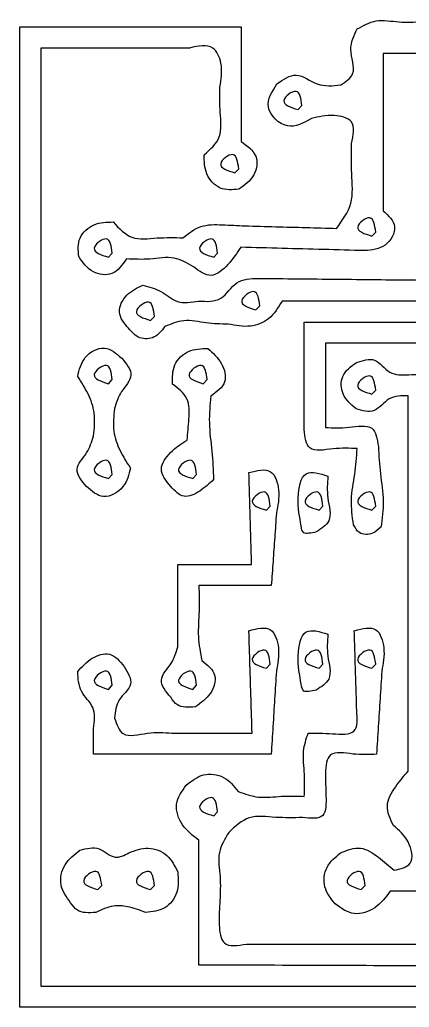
# Model space of a CAD drawing. Extents: x 11 to 259, y -64 to 86.
# Drawn here: x 11.2 to 70.4, y -64.3 to 85.6 of the extents above; entities that cross this region are included whole.
import ezdxf

# ---------------------------------------------------------------- set-up
doc = ezdxf.new("R2010")
doc.units = 0
doc.layers.get('0').update_dxf_attribs({"linetype": 'CONTINUOUS'})

msp = doc.modelspace()

# ---------------------------------------------------------------- linework, layer by layer
at = {"color": 7}
for p, q in [((53.498912, 71.963824), (54.085789, 72.578056)), ((54.085789, 72.578056), (54.085789, 72.578056)), ((54.085789, 72.578056), (54.085789, 72.578056)), ((43.898911, 62.363824), (44.485789, 62.978056)), ((44.485789, 62.978056), (44.485789, 62.978056)), ((64.698912, 52.763824), (65.285789, 53.378056)), ((65.285789, 53.378056), (65.285789, 53.378056)), ((24.698912, 49.563824), (25.285789, 50.178056)), ((25.285789, 50.178056), (25.285789, 50.178056)), ((40.698912, 49.563824), (41.285789, 50.178056)), ((41.285789, 50.178056), (41.285789, 50.178056)), ((47.098912, 41.563824), (47.685789, 42.178056)), ((47.685789, 42.178056), (47.685789, 42.178056)), ((31.098912, 39.963824), (31.685789, 40.578056)), ((31.685789, 40.578056), (31.685789, 40.578056)), ((27.766698, 38.771344), (27.766698, 38.771344)), ((24.698912, 30.363824), (25.285789, 30.978056)), ((25.285789, 30.978056), (25.285789, 30.978056)), ((39.098912, 30.363824), (39.685789, 30.978056)), ((39.685789, 30.978056), (39.685789, 30.978056)), ((64.698912, 28.763824), (65.285789, 29.378056)), ((65.285789, 29.378056), (65.285789, 29.378056)), ((24.698912, 15.963824), (25.285789, 16.578056)), ((25.285789, 16.578056), (25.285789, 16.578056)), ((37.498912, 15.963824), (38.085789, 16.578056)), ((38.085789, 16.578056), (38.085789, 16.578056)), ((21.366698, 14.771344), (21.366698, 14.771344)), ((34.166698, 14.771344), (34.166698, 14.771344)), ((48.698912, 11.163824), (49.285789, 11.778056)), ((49.285789, 11.778056), (49.285789, 11.778056)), ((56.698911, 11.163824), (57.285789, 11.778056)), ((57.285789, 11.778056), (57.285789, 11.778056)), ((64.698911, 11.163824), (65.285789, 11.778056)), ((65.285789, 11.778056), (65.285789, 11.778056)), ((11.242708, 10.108352), (11.242708, 10.108352)), ((53.988661, 8.76072), (53.988661, 8.76072)), ((61.912368, 8.959536), (61.912368, 8.959536)), ((48.698912, -12.836168), (49.285789, -12.221936)), ((49.285789, -12.221936), (49.285789, -12.221936)), ((56.698912, -12.836168), (57.285789, -12.221936)), ((57.285789, -12.221936), (57.285789, -12.221936)), ((64.698911, -12.836168), (65.285789, -12.221936)), ((65.285789, -12.221936), (65.285789, -12.221936)), ((24.698912, -16.036168), (25.285789, -15.421936)), ((25.285789, -15.421936), (25.285789, -15.421936)), ((37.498912, -16.036168), (38.085789, -15.421936)), ((38.085789, -15.421936), (38.085789, -15.421936)), ((53.988661, -15.239272), (53.988661, -15.239272)), ((34.166698, -17.228648), (34.166698, -17.228648)), ((22.442708, -21.989592), (22.442708, -21.989592)), ((40.698911, -35.236168), (41.285789, -34.621936)), ((41.285789, -34.621936), (41.285789, -34.621936)), ((23.098912, -46.436168), (23.685789, -45.821936)), ((23.685789, -45.821936), (23.685789, -45.821936)), ((31.098912, -46.436168), (31.685789, -45.821936)), ((31.685789, -45.821936), (31.685789, -45.821936)), ((63.098912, -46.436168), (63.685789, -45.821936)), ((63.685789, -45.821936), (63.685789, -45.821936)), ((18.966698, -48.428648), (18.966698, -48.428648))]:
    msp.add_line(p, q, dxfattribs=at)
for points, knots in [([(62.459993, 84.205635), (63.408745, 84.725611), (65.401413, 85.817717), (68.826493, 85.146966), (71.103562, 85.254898), (72.231302, 85.308353)], [0, 0, 0, 0, 3.149843, 6.615627, 10.016307, 10.016307, 10.016307, 10.016307]), ([(11.242708, 10.108352), (11.242708, 18.375019), (11.242708, 34.908352), (11.242708, 59.708352), (11.242708, 76.241686), (11.242708, 84.508353)], [0, 0, 0, 0, 24.8, 49.6, 74.400001, 74.400001, 74.400001, 74.400001]), ([(44.842708, 84.508353), (44.842708, 82.574565), (44.842708, 78.70699), (44.842708, 72.905627), (44.842708, 69.038051), (44.842708, 67.104264)], [0, 0, 0, 0, 5.801363, 11.602727, 17.404089, 17.404089, 17.404089, 17.404089]), ([(59.987667, 75.708352), (60.750743, 76.219603), (62.651925, 77.49337), (60.958285, 81.074842), (61.982547, 83.210247), (62.459993, 84.205635)], [0, 0, 0, 0, 2.483752, 6.188194, 9.422673, 9.422673, 9.422673, 9.422673]), ([(37.019459, 81.308353), (34.510931, 81.308353), (29.493876, 81.308353), (21.968292, 81.308353), (16.951236, 81.308353), (14.442708, 81.308353)], [0, 0, 0, 0, 7.525583, 15.051167, 22.576751, 22.576751, 22.576751, 22.576751]), ([(14.442708, 81.308353), (14.442708, 65.486131), (14.442708, 33.841688), (14.442708, -13.624976), (14.442708, -45.269419), (14.442708, -61.09164)], [0, 0, 0, 0, 47.466665, 94.933329, 142.399993, 142.399993, 142.399993, 142.399993]), ([(41.642708, 75.362128), (41.837691, 76.5567), (42.171148, 78.599646), (40.649816, 82.149262), (38.345926, 81.615606), (37.019459, 81.308353)], [0, 0, 0, 0, 3.664029, 6.266187, 9.797592, 9.797592, 9.797592, 9.797592]), ([(155.242712, 80.508353), (145.376045, 80.508353), (125.642712, 80.508353), (96.04271, 80.508353), (76.309376, 80.508353), (66.442708, 80.508353)], [0, 0, 0, 0, 29.6, 59.200001, 88.800004, 88.800004, 88.800004, 88.800004]), ([(66.442708, 80.508353), (66.442708, 77.852179), (66.442708, 72.53983), (66.442708, 64.571307), (66.442708, 59.258958), (66.442708, 56.602784)], [0, 0, 0, 0, 7.968523, 15.937047, 23.905569, 23.905569, 23.905569, 23.905569]), ([(50.294869, 75.854872), (51.270266, 76.554855), (53.292309, 78.005952), (56.375801, 75.334439), (58.769031, 75.582195), (59.987667, 75.708352)], [0, 0, 0, 0, 3.22253, 6.680454, 10.268038, 10.268038, 10.268038, 10.268038]), ([(39.242708, 65.11244), (40.190737, 65.944779), (42.132635, 67.649705), (41.575889, 71.639959), (41.620268, 74.112078), (41.642708, 75.362128)], [0, 0, 0, 0, 3.554415, 7.280701, 11.092308, 11.092308, 11.092308, 11.092308]), ([(55.530828, 70.602232), (54.326646, 69.926666), (51.835361, 68.529014), (47.98059, 72.275667), (49.546207, 74.697011), (50.294869, 75.854872)], [0, 0, 0, 0, 3.805985, 7.874053, 11.602049, 11.602049, 11.602049, 11.602049]), ([(54.085789, 72.578056), (53.954556, 73.617338), (53.6941, 75.679997), (50.225341, 73.001785), (52.370289, 72.32168), (53.498912, 71.963824)], [0, 0, 0, 0, 2.334353, 4.632981, 7.185595, 7.185595, 7.185595, 7.185595]), ([(61.627767, 66.797864), (61.896477, 68.087977), (62.385024, 70.433564), (58.59321, 71.361734), (56.631662, 70.87525), (55.530828, 70.602232)], [0, 0, 0, 0, 3.339704, 6.071998, 9.566546, 9.566546, 9.566546, 9.566546]), ([(44.842708, 67.104264), (45.77714, 66.468954), (47.545844, 65.26643), (47.085314, 61.675243), (45.394711, 60.496722), (44.494246, 59.869008)], [0, 0, 0, 0, 3.145373, 5.953603, 9.153945, 9.153945, 9.153945, 9.153945]), ([(59.344575, 53.941856), (60.239387, 55.162581), (62.052348, 57.635866), (61.552008, 62.305026), (61.602415, 65.294356), (61.627767, 66.797864)], [0, 0, 0, 0, 4.382263, 8.878814, 13.42889, 13.42889, 13.42889, 13.42889]), ([(44.494246, 59.869008), (43.512838, 59.788383), (41.504758, 59.623416), (39.305084, 62.137599), (39.263442, 64.123562), (39.242708, 65.11244)], [0, 0, 0, 0, 2.820033, 5.770124, 8.695932, 8.695932, 8.695932, 8.695932]), ([(44.485789, 62.978056), (44.354556, 64.017338), (44.0941, 66.079997), (40.625341, 63.401785), (42.770289, 62.72168), (43.898911, 62.363824)], [0, 0, 0, 0, 2.334353, 4.632981, 7.185595, 7.185595, 7.185595, 7.185595]), ([(65.285789, 53.378056), (65.154556, 54.417338), (64.8941, 56.479997), (61.425341, 53.801785), (63.570289, 53.12168), (64.698912, 52.763824)], [0, 0, 0, 0, 2.334353, 4.632981, 7.185595, 7.185595, 7.185595, 7.185595]), ([(66.442708, 56.602784), (67.245421, 55.862036), (68.90671, 54.328989), (66.905755, 50.864466), (64.746008, 50.659124), (63.664237, 50.556272)], [0, 0, 0, 0, 2.945939, 6.096897, 9.258944, 9.258944, 9.258944, 9.258944]), ([(20.203364, 49.656816), (20.12274, 50.638225), (19.957773, 52.646303), (22.471955, 54.845978), (24.457919, 54.887618), (25.446797, 54.908352)], [0, 0, 0, 0, 2.820033, 5.770122, 8.695931, 8.695931, 8.695931, 8.695931]), ([(25.446797, 54.908352), (26.313002, 53.94757), (28.094242, 51.971842), (32.19255, 52.602883), (34.741006, 52.540039), (36.026006, 52.508352)], [0, 0, 0, 0, 3.645186, 7.495865, 11.412206, 11.412206, 11.412206, 11.412206]), ([(36.026006, 52.508352), (36.888537, 53.189791), (38.635695, 54.570129), (42.096819, 54.50114), (44.31703, 54.381221), (45.455241, 54.319744)], [0, 0, 0, 0, 3.199284, 6.480534, 9.932252, 9.932252, 9.932252, 9.932252]), ([(45.455241, 54.319744), (46.9985, 54.277757), (50.085019, 54.193783), (54.714797, 54.067817), (57.801316, 53.983843), (59.344575, 53.941856)], [0, 0, 0, 0, 4.631491, 9.262982, 13.894474, 13.894474, 13.894474, 13.894474]), ([(25.285789, 50.178056), (25.154556, 51.217338), (24.8941, 53.279997), (21.425341, 50.601785), (23.570289, 49.92168), (24.698912, 49.563824)], [0, 0, 0, 0, 2.334353, 4.632981, 7.185595, 7.185595, 7.185595, 7.185595]), ([(44.802614, 51.07316), (44.218604, 50.196399), (43.091652, 48.504531), (40.313131, 46.075311), (38.523414, 47.437855), (37.642708, 48.108352)], [0, 0, 0, 0, 3.271424, 6.3128, 9.259468, 9.259468, 9.259468, 9.259468]), ([(41.285789, 50.178056), (41.154556, 51.217338), (40.8941, 53.279997), (37.425341, 50.601785), (39.570289, 49.92168), (40.698912, 49.563824)], [0, 0, 0, 0, 2.334353, 4.632981, 7.185595, 7.185595, 7.185595, 7.185595]), ([(27.438619, 49.308352), (26.80331, 48.373919), (25.600788, 46.605213), (22.009598, 47.065746), (20.831078, 48.75635), (20.203364, 49.656816)], [0, 0, 0, 0, 3.145373, 5.953603, 9.153948, 9.153948, 9.153948, 9.153948]), ([(37.642708, 48.108352), (36.674884, 48.669468), (34.618449, 49.861728), (31.022067, 49.132972), (28.624654, 49.250305), (27.438619, 49.308352)], [0, 0, 0, 0, 3.24968, 6.904929, 10.483707, 10.483707, 10.483707, 10.483707]), ([(27.766698, 38.771344), (27.100831, 39.558721), (25.779705, 41.120929), (27.358829, 44.108834), (29.075199, 44.904429), (29.946599, 45.308352)], [0, 0, 0, 0, 2.835274, 5.625371, 8.502741, 8.502741, 8.502741, 8.502741]), ([(29.946599, 45.308352), (30.88834, 45.063187), (32.771912, 44.572834), (35.13727, 42.352561), (37.269306, 42.716822), (38.390336, 42.908352)], [0, 0, 0, 0, 2.901677, 5.803638, 9.02141, 9.02141, 9.02141, 9.02141]), ([(38.390336, 42.908352), (39.619615, 42.837401), (42.078257, 42.695494), (43.904223, 46.254207), (46.298067, 46.313689), (47.47992, 46.343056)], [0, 0, 0, 0, 3.406139, 6.812512, 10.134177, 10.134177, 10.134177, 10.134177]), ([(47.47992, 46.343056), (51.453564, 46.303934), (59.400851, 46.225689), (71.321781, 46.108327), (79.269068, 46.030082), (83.242712, 45.99096)], [0, 0, 0, 0, 11.921508, 23.843017, 35.764525, 35.764525, 35.764525, 35.764525]), ([(47.685789, 42.178056), (47.554556, 43.217338), (47.2941, 45.279997), (43.825341, 42.601785), (45.970289, 41.92168), (47.098912, 41.563824)], [0, 0, 0, 0, 2.334353, 4.632981, 7.185595, 7.185595, 7.185595, 7.185595]), ([(31.685789, 40.578056), (31.554556, 41.617338), (31.2941, 43.679997), (27.825341, 41.001785), (29.970289, 40.32168), (31.098912, 39.963824)], [0, 0, 0, 0, 2.334353, 4.632981, 7.185595, 7.185595, 7.185595, 7.185595]), ([(51.07298, 42.908352), (50.487664, 41.915721), (49.387258, 40.049554), (46.130678, 38.780101), (44.018157, 39.186173), (42.890072, 39.403016)], [0, 0, 0, 0, 3.373619, 6.342477, 9.744552, 9.744552, 9.744552, 9.744552]), ([(79.056628, 42.908352), (75.947334, 42.908352), (69.728745, 42.908352), (60.400863, 42.908352), (54.182274, 42.908352), (51.07298, 42.908352)], [0, 0, 0, 0, 9.327883, 18.655765, 27.983648, 27.983648, 27.983648, 27.983648]), ([(33.26749, 39.020184), (32.79679, 38.402225), (31.874385, 37.191243), (29.289807, 37.025772), (28.280858, 38.182087), (27.766698, 38.771344)], [0, 0, 0, 0, 2.252451, 4.414012, 6.660188, 6.660188, 6.660188, 6.660188]), ([(42.890072, 39.403016), (41.779383, 39.415395), (39.529527, 39.44047), (36.242231, 40.282196), (34.215072, 39.422189), (33.26749, 39.020184)], [0, 0, 0, 0, 3.342884, 6.771482, 9.780884, 9.780884, 9.780884, 9.780884]), ([(54.442708, 39.708352), (57.287153, 39.708352), (62.976043, 39.708352), (71.509377, 39.708352), (77.198267, 39.708352), (80.042712, 39.708352)], [0, 0, 0, 0, 8.533335, 17.066669, 25.600004, 25.600004, 25.600004, 25.600004]), ([(73.953178, 36.508352), (72.140903, 36.508352), (68.516354, 36.508352), (63.079531, 36.508352), (59.454982, 36.508352), (57.642708, 36.508352)], [0, 0, 0, 0, 5.436823, 10.873646, 16.31047, 16.31047, 16.31047, 16.31047]), ([(57.642708, 36.508352), (57.642708, 35.08613), (57.642708, 32.241685), (57.642708, 27.975019), (57.642708, 25.130574), (57.642708, 23.708352)], [0, 0, 0, 0, 4.266666, 8.533334, 12.8, 12.8, 12.8, 12.8]), ([(20.042708, 31.46008), (20.282074, 32.478266), (20.773656, 34.569292), (24.168366, 36.450896), (25.888991, 34.962905), (26.718718, 34.24536)], [0, 0, 0, 0, 3.081732, 6.328886, 9.353081, 9.353081, 9.353081, 9.353081]), ([(34.442708, 30.304264), (34.426418, 31.312403), (34.393828, 33.329324), (36.794402, 35.631448), (38.793246, 35.682682), (39.794728, 35.708352)], [0, 0, 0, 0, 2.925434, 5.852737, 8.792132, 8.792132, 8.792132, 8.792132]), ([(39.794728, 35.708352), (40.57564, 35.023878), (42.051043, 33.730678), (42.906862, 30.328978), (41.16088, 29.116979), (40.25149, 28.485712)], [0, 0, 0, 0, 3.122395, 5.899249, 8.917742, 8.917742, 8.917742, 8.917742]), ([(25.285789, 30.978056), (25.154556, 32.017338), (24.8941, 34.079997), (21.425341, 31.401785), (23.570289, 30.72168), (24.698912, 30.363824)], [0, 0, 0, 0, 2.334353, 4.632981, 7.185595, 7.185595, 7.185595, 7.185595]), ([(26.718718, 34.24536), (27.460504, 33.369501), (28.915069, 31.652034), (26.44888, 29.231388), (25.910014, 27.458278), (25.642708, 26.57872)], [0, 0, 0, 0, 2.964736, 5.813538, 8.617729, 8.617729, 8.617729, 8.617729]), ([(39.685789, 30.978056), (39.554556, 32.017338), (39.2941, 34.079997), (35.825341, 31.401785), (37.970289, 30.72168), (39.098912, 30.363824)], [0, 0, 0, 0, 2.334353, 4.632981, 7.185595, 7.185595, 7.185595, 7.185595]), ([(62.302906, 26.53684), (61.528775, 27.209691), (60.070919, 28.476813), (59.886512, 31.807761), (61.507178, 32.954562), (62.362674, 33.55992)], [0, 0, 0, 0, 2.995213, 5.640631, 8.598329, 8.598329, 8.598329, 8.598329]), ([(62.362674, 33.55992), (63.339768, 33.894561), (65.358241, 34.585859), (67.223854, 31.58737), (69.297559, 31.668188), (70.328144, 31.708352)], [0, 0, 0, 0, 2.773538, 5.729556, 8.650053, 8.650053, 8.650053, 8.650053]), ([(65.285789, 29.378056), (65.154556, 30.417338), (64.8941, 32.479997), (61.425341, 29.801785), (63.570289, 29.12168), (64.698912, 28.763824)], [0, 0, 0, 0, 2.334353, 4.632981, 7.185595, 7.185595, 7.185595, 7.185595]), ([(70.328144, 31.708352), (71.547374, 31.796699), (73.99468, 31.974034), (73.713563, 27.928375), (73.740289, 25.871273), (73.75454, 24.774384)], [0, 0, 0, 0, 3.034746, 6.09151, 9.583369, 9.583369, 9.583369, 9.583369]), ([(22.442708, 22.437984), (22.572213, 23.591023), (22.818041, 25.779732), (21.714216, 28.876123), (20.599198, 30.599812), (20.042708, 31.46008)], [0, 0, 0, 0, 3.437518, 6.52513, 9.601468, 9.601468, 9.601468, 9.601468]), ([(36.659598, 21.794592), (36.755851, 22.830233), (36.947255, 24.88968), (37.070358, 28.303672), (35.314867, 29.640236), (34.442708, 30.304264)], [0, 0, 0, 0, 3.175983, 6.315672, 9.415648, 9.415648, 9.415648, 9.415648]), ([(40.25149, 28.485712), (40.127039, 27.128606), (39.870032, 24.326016), (40.473396, 20.113035), (40.614232, 17.240768), (40.684243, 15.812928)], [0, 0, 0, 0, 4.074356, 8.414046, 12.703903, 12.703903, 12.703903, 12.703903]), ([(70.196174, 28.508352), (69.182842, 28.522748), (67.145032, 28.551699), (65.28113, 25.675872), (63.276266, 26.255454), (62.302906, 26.53684)], [0, 0, 0, 0, 2.883446, 5.798603, 8.549435, 8.549435, 8.549435, 8.549435]), ([(70.23175, -28.456344), (70.227798, -22.126933), (70.219893, -9.468112), (70.208032, 9.52012), (70.200127, 22.178941), (70.196174, 28.508352)], [0, 0, 0, 0, 18.988236, 37.976471, 56.964707, 56.964707, 56.964707, 56.964707]), ([(25.642708, 26.57872), (25.513203, 25.425681), (25.267375, 23.236972), (26.3712, 20.140581), (27.486218, 18.416892), (28.042708, 17.556624)], [0, 0, 0, 0, 3.437518, 6.52513, 9.601468, 9.601468, 9.601468, 9.601468]), ([(57.642708, 23.708352), (58.787264, 23.658234), (61.024395, 23.560273), (65.141228, 24.438194), (65.524102, 21.968035), (65.700834, 20.827832)], [0, 0, 0, 0, 3.607848, 7.05184, 10.004461, 10.004461, 10.004461, 10.004461]), ([(62.487267, 20.508352), (61.325314, 20.565127), (59.053338, 20.676138), (54.814884, 19.726017), (54.558872, 22.251811), (54.442708, 23.39788)], [0, 0, 0, 0, 3.680352, 7.196218, 10.116676, 10.116676, 10.116676, 10.116676]), ([(21.366698, 14.771344), (20.624912, 15.647204), (19.170347, 17.364672), (21.636535, 19.785318), (22.175401, 21.558426), (22.442708, 22.437984)], [0, 0, 0, 0, 2.964739, 5.81354, 8.617729, 8.617729, 8.617729, 8.617729]), ([(34.166698, 14.771344), (33.459785, 15.631043), (32.077259, 17.312374), (34.135933, 20.198822), (35.789834, 21.24462), (36.659598, 21.794592)], [0, 0, 0, 0, 2.983272, 5.834445, 8.996967, 8.996967, 8.996967, 8.996967]), ([(61.912368, 8.959536), (61.741986, 10.222884), (61.3956, 12.791255), (62.191699, 16.619752), (62.388984, 19.215298), (62.487267, 20.508352)], [0, 0, 0, 0, 3.796163, 7.717549, 11.610524, 11.610524, 11.610524, 11.610524]), ([(65.700834, 20.827832), (65.772991, 19.449242), (65.918073, 16.677398), (66.671308, 12.599909), (66.271234, 9.885905), (66.076142, 8.562448)], [0, 0, 0, 0, 4.14372, 8.331512, 12.317251, 12.317251, 12.317251, 12.317251]), ([(25.285789, 16.578056), (25.154556, 17.617338), (24.8941, 19.679997), (21.425341, 17.001785), (23.570289, 16.32168), (24.698912, 15.963824)], [0, 0, 0, 0, 2.334353, 4.632981, 7.185595, 7.185595, 7.185595, 7.185595]), ([(38.085789, 16.578056), (37.954556, 17.617338), (37.6941, 19.679997), (34.225341, 17.001785), (36.370289, 16.32168), (37.498912, 15.963824)], [0, 0, 0, 0, 2.334353, 4.632981, 7.185595, 7.185595, 7.185595, 7.185595]), ([(28.042708, 17.556624), (27.802819, 16.559538), (27.300765, 14.472781), (23.909845, 12.525), (22.186034, 14.04763), (21.366698, 14.771344)], [0, 0, 0, 0, 3.035166, 6.352159, 9.356921, 9.356921, 9.356921, 9.356921]), ([(46.042708, 16.85608), (47.286058, 17.184211), (49.660186, 17.810763), (50.86307, 13.916128), (50.443683, 11.831791), (50.215814, 10.699288)], [0, 0, 0, 0, 3.292075, 6.286087, 9.8484, 9.8484, 9.8484, 9.8484]), ([(46.445713, 2.90836), (46.400934, 4.458107), (46.311378, 7.5576), (46.177043, 12.20684), (46.087486, 15.306333), (46.042708, 16.85608)], [0, 0, 0, 0, 4.65118, 9.302361, 13.953541, 13.953541, 13.953541, 13.953541]), ([(53.988661, 8.76072), (53.727698, 10.113712), (53.241464, 12.634649), (54.110822, 17.586783), (56.791273, 16.730312), (58.042708, 16.330448)], [0, 0, 0, 0, 4.372334, 8.146671, 11.451976, 11.451976, 11.451976, 11.451976]), ([(40.684243, 15.812928), (40.039868, 15.209912), (38.795415, 14.045334), (36.062277, 12.698627), (34.797041, 14.082097), (34.166698, 14.771344)], [0, 0, 0, 0, 2.723989, 5.260726, 7.779277, 7.779277, 7.779277, 7.779277]), ([(58.042708, 16.330448), (57.95744, 15.247969), (57.783525, 13.04012), (58.910537, 9.513149), (57.034684, 8.346869), (56.239131, 7.852248)], [0, 0, 0, 0, 3.333189, 6.798445, 9.35032, 9.35032, 9.35032, 9.35032]), ([(49.285789, 11.778056), (49.154556, 12.817338), (48.8941, 14.879997), (45.425341, 12.201785), (47.570289, 11.52168), (48.698912, 11.163824)], [0, 0, 0, 0, 2.334353, 4.632981, 7.185595, 7.185595, 7.185595, 7.185595]), ([(57.285789, 11.778056), (57.154556, 12.817338), (56.8941, 14.879997), (53.425341, 12.201785), (55.570289, 11.52168), (56.698911, 11.163824)], [0, 0, 0, 0, 2.334353, 4.632981, 7.185595, 7.185595, 7.185595, 7.185595]), ([(65.285789, 11.778056), (65.154556, 12.817338), (64.8941, 14.879997), (61.425341, 12.201785), (63.570289, 11.52168), (64.698911, 11.163824)], [0, 0, 0, 0, 2.334353, 4.632981, 7.185595, 7.185595, 7.185595, 7.185595]), ([(50.215814, 10.699288), (50.129234, 9.478074), (49.956074, 7.035645), (49.696334, 3.372003), (49.523174, 0.929574), (49.436594, -0.29164)], [0, 0, 0, 0, 3.672838, 7.345677, 11.018515, 11.018515, 11.018515, 11.018515]), ([(11.242708, -64.29164), (11.242708, -56.024974), (11.242708, -39.491643), (11.242708, -14.691645), (11.242708, 1.841686), (11.242708, 10.108352)], [0, 0, 0, 0, 24.799998, 49.599994, 74.399992, 74.399992, 74.399992, 74.399992]), ([(56.239131, 7.852248), (55.894951, 7.776967), (55.302333, 7.647345), (54.138506, 7.595664), (54.04362, 8.33341), (53.988661, 8.76072)], [0, 0, 0, 0, 1.098685, 1.891747, 2.983385, 2.983385, 2.983385, 2.983385]), ([(66.076142, 8.562448), (65.691497, 8.216632), (64.806962, 7.421392), (62.731008, 7.390781), (62.157571, 8.489654), (61.912368, 8.959536)], [0, 0, 0, 0, 1.545489, 3.55402, 5.054473, 5.054473, 5.054473, 5.054473]), ([(35.242708, -9.562008), (35.242708, -8.176411), (35.242708, -5.405219), (35.242708, -1.248429), (35.242708, 1.522763), (35.242708, 2.90836)], [0, 0, 0, 0, 4.15679, 8.313578, 12.470368, 12.470368, 12.470368, 12.470368]), ([(38.442708, -0.29164), (38.473623, -1.574587), (38.535879, -4.158164), (38.195079, -7.973154), (38.661759, -10.461575), (38.887412, -11.6648)], [0, 0, 0, 0, 3.851196, 7.755475, 11.410736, 11.410736, 11.410736, 11.410736]), ([(49.436594, -0.29164), (48.215051, -0.29164), (45.771966, -0.29164), (42.107337, -0.29164), (39.664251, -0.29164), (38.442708, -0.29164)], [0, 0, 0, 0, 3.664629, 7.329258, 10.993886, 10.993886, 10.993886, 10.993886]), ([(46.042708, -7.141984), (47.280748, -6.81229), (49.64373, -6.183021), (50.829223, -10.060718), (50.430728, -12.134904), (50.214133, -13.262296)], [0, 0, 0, 0, 3.276027, 6.252779, 9.797332, 9.797332, 9.797332, 9.797332]), ([(46.518966, -22.69164), (46.466048, -20.963901), (46.360213, -17.508421), (46.201461, -12.325203), (46.095626, -8.869723), (46.042708, -7.141984)], [0, 0, 0, 0, 5.185649, 10.371299, 15.556948, 15.556948, 15.556948, 15.556948]), ([(53.988661, -15.239272), (53.727698, -13.88628), (53.241464, -11.365343), (54.110822, -6.413209), (56.791273, -7.26968), (58.042708, -7.669544)], [0, 0, 0, 0, 4.372334, 8.146671, 11.451976, 11.451976, 11.451976, 11.451976]), ([(62.042708, -7.141984), (63.280748, -6.81229), (65.64373, -6.183021), (66.829223, -10.060718), (66.430728, -12.134904), (66.214133, -13.262296)], [0, 0, 0, 0, 3.276027, 6.252779, 9.797332, 9.797332, 9.797332, 9.797332]), ([(62.412814, -19.225832), (62.371691, -17.883182), (62.289446, -15.197883), (62.166077, -11.169933), (62.083831, -8.484634), (62.042708, -7.141984)], [0, 0, 0, 0, 4.029839, 8.059676, 12.089515, 12.089515, 12.089515, 12.089515]), ([(58.042708, -7.669544), (57.95744, -8.752024), (57.783525, -10.959873), (58.910535, -14.486844), (57.034684, -15.653128), (56.239131, -16.147752)], [0, 0, 0, 0, 3.333191, 6.798445, 9.350325, 9.350325, 9.350325, 9.350325]), ([(34.166698, -17.228648), (33.424912, -16.352788), (31.970347, -14.63532), (34.436535, -12.214674), (34.975401, -10.441566), (35.242708, -9.562008)], [0, 0, 0, 0, 2.964739, 5.81354, 8.617729, 8.617729, 8.617729, 8.617729]), ([(49.285789, -12.221936), (49.154556, -11.182654), (48.8941, -9.119995), (45.425343, -11.798207), (47.57029, -12.478312), (48.698912, -12.836168)], [0, 0, 0, 0, 2.334353, 4.63298, 7.185593, 7.185593, 7.185593, 7.185593]), ([(57.285789, -12.221936), (57.154556, -11.182654), (56.8941, -9.119995), (53.425343, -11.798207), (55.57029, -12.478312), (56.698912, -12.836168)], [0, 0, 0, 0, 2.334353, 4.63298, 7.185593, 7.185593, 7.185593, 7.185593]), ([(65.285789, -12.221936), (65.154556, -11.182654), (64.8941, -9.119995), (61.425343, -11.798207), (63.570289, -12.478312), (64.698911, -12.836168)], [0, 0, 0, 0, 2.334353, 4.63298, 7.185593, 7.185593, 7.185593, 7.185593]), ([(20.042708, -13.339624), (20.702086, -12.596994), (21.956201, -11.184537), (25.156428, -10.1716), (26.443011, -11.762631), (27.106496, -12.58312)], [0, 0, 0, 0, 3.003284, 5.712147, 8.596595, 8.596595, 8.596595, 8.596595]), ([(38.887412, -11.6648), (39.745114, -12.333962), (41.401632, -13.626346), (40.363796, -16.967013), (38.762364, -18.095657), (37.916723, -18.69164)], [0, 0, 0, 0, 2.970808, 5.737654, 8.833424, 8.833424, 8.833424, 8.833424]), ([(22.442708, -21.989592), (22.58745, -20.858047), (22.867253, -18.670642), (20.207007, -16.473953), (20.097784, -14.39031), (20.042708, -13.339624)], [0, 0, 0, 0, 3.205721, 6.197024, 9.239671, 9.239671, 9.239671, 9.239671]), ([(25.285789, -15.421936), (25.154556, -14.382654), (24.8941, -12.319995), (21.425343, -14.998207), (23.57029, -15.678312), (24.698912, -16.036168)], [0, 0, 0, 0, 2.334353, 4.63298, 7.185593, 7.185593, 7.185593, 7.185593]), ([(27.106496, -12.58312), (27.673601, -13.517925), (28.825491, -15.416675), (25.934, -17.471639), (25.738727, -19.427741), (25.642708, -20.389592)], [0, 0, 0, 0, 2.842423, 5.773454, 8.608966, 8.608966, 8.608966, 8.608966]), ([(38.085789, -15.421936), (37.954556, -14.382654), (37.6941, -12.319995), (34.225343, -14.998207), (36.37029, -15.678312), (37.498912, -16.036168)], [0, 0, 0, 0, 2.334353, 4.63298, 7.185593, 7.185593, 7.185593, 7.185593]), ([(50.214133, -13.262296), (50.125339, -14.665555), (49.94775, -17.472076), (49.681368, -21.681857), (49.50378, -24.488379), (49.414986, -25.89164)], [0, 0, 0, 0, 4.218198, 8.436399, 12.654603, 12.654603, 12.654603, 12.654603]), ([(66.214133, -13.262296), (66.125339, -14.665555), (65.94775, -17.472076), (65.681368, -21.681857), (65.50378, -24.488379), (65.414986, -25.89164)], [0, 0, 0, 0, 4.218198, 8.436399, 12.654603, 12.654603, 12.654603, 12.654603]), ([(56.239131, -16.147752), (55.886432, -16.219053), (55.30138, -16.337325), (54.144804, -16.431225), (54.047453, -15.688076), (53.988661, -15.239272)], [0, 0, 0, 0, 1.123824, 1.864183, 2.993052, 2.993052, 2.993052, 2.993052]), ([(37.916723, -18.69164), (37.41693, -18.729978), (36.498416, -18.800435), (34.991992, -18.503673), (34.459109, -17.680404), (34.166698, -17.228648)], [0, 0, 0, 0, 1.514849, 2.783969, 4.327201, 4.327201, 4.327201, 4.327201]), ([(55.020614, -22.69164), (56.190215, -22.689303), (58.382657, -22.684923), (62.704215, -23.09268), (62.508939, -20.501395), (62.412814, -19.225832)], [0, 0, 0, 0, 3.732442, 6.996541, 10.161013, 10.161013, 10.161013, 10.161013]), ([(25.642708, -20.389592), (25.968479, -21.359726), (26.743878, -23.668837), (30.782144, -22.420589), (33.141459, -22.601792), (34.311299, -22.69164)], [0, 0, 0, 0, 2.693852, 6.411897, 10.068563, 10.068563, 10.068563, 10.068563]), ([(22.442708, -25.89164), (22.442708, -25.458079), (22.442708, -24.590957), (22.442708, -23.290275), (22.442708, -22.423153), (22.442708, -21.989592)], [0, 0, 0, 0, 1.300682, 2.601366, 3.902048, 3.902048, 3.902048, 3.902048]), ([(54.442708, -32.29164), (54.488513, -31.172896), (54.582273, -28.882878), (54.080142, -25.622465), (54.731861, -23.591492), (55.020614, -22.69164)], [0, 0, 0, 0, 3.362911, 6.883729, 9.684683, 9.684683, 9.684683, 9.684683]), ([(65.414986, -25.89164), (64.282528, -25.943344), (62.074911, -26.044135), (57.913976, -25.150854), (57.727969, -27.640138), (57.642708, -28.781168)], [0, 0, 0, 0, 3.592003, 7.002264, 9.888372, 9.888372, 9.888372, 9.888372]), ([(49.414986, -25.89164), (46.418066, -25.89164), (40.424226, -25.89164), (31.433467, -25.89164), (25.439628, -25.89164), (22.442708, -25.89164)], [0, 0, 0, 0, 8.990759, 17.981518, 26.972278, 26.972278, 26.972278, 26.972278]), ([(67.985729, -36.71608), (67.502254, -35.723449), (66.537093, -33.74186), (68.227034, -30.768299), (69.563122, -29.227445), (70.23175, -28.456344)], [0, 0, 0, 0, 3.118608, 6.225681, 9.338195, 9.338195, 9.338195, 9.338195]), ([(36.528177, -30.576288), (37.352113, -29.921131), (38.995788, -28.614156), (42.446463, -29.0795), (43.757279, -30.720922), (44.418264, -31.548616)], [0, 0, 0, 0, 3.061076, 6.106556, 9.20431, 9.20431, 9.20431, 9.20431]), ([(57.642708, -28.781168), (57.669619, -29.875056), (57.719266, -31.893148), (57.842091, -35.894849), (55.416508, -35.628128), (54.175271, -35.49164)], [0, 0, 0, 0, 3.484343, 6.428199, 9.513461, 9.513461, 9.513461, 9.513461]), ([(38.442708, -38.939624), (37.528676, -38.25269), (35.737784, -36.906759), (34.536827, -33.349218), (35.867448, -31.496344), (36.528177, -30.576288)], [0, 0, 0, 0, 3.411111, 6.683499, 9.911124, 9.911124, 9.911124, 9.911124]), ([(41.285789, -34.621936), (41.154556, -33.582654), (40.8941, -31.519995), (37.425343, -34.198207), (39.570289, -34.878312), (40.698911, -35.236168)], [0, 0, 0, 0, 2.334353, 4.63298, 7.185593, 7.185593, 7.185593, 7.185593]), ([(44.418264, -31.548616), (45.435973, -31.910119), (47.571686, -32.668751), (50.98893, -32.153707), (53.298932, -32.245961), (54.442708, -32.29164)], [0, 0, 0, 0, 3.192031, 6.698638, 10.137746, 10.137746, 10.137746, 10.137746]), ([(54.175271, -35.49164), (52.836297, -35.525205), (50.173725, -35.591949), (45.954161, -34.946662), (43.957631, -36.842304), (42.986468, -37.764392)], [0, 0, 0, 0, 4.069173, 8.091619, 11.901423, 11.901423, 11.901423, 11.901423]), ([(68.068594, -43.49164), (69.071798, -43.284897), (71.314692, -42.822676), (70.452828, -38.79479), (68.809, -37.409746), (67.985729, -36.71608)], [0, 0, 0, 0, 2.663976, 5.955935, 9.258791, 9.258791, 9.258791, 9.258791]), ([(42.986468, -37.764392), (42.376077, -38.755258), (41.103237, -40.821498), (41.790435, -44.488696), (41.691759, -46.900257), (41.642708, -48.099016)], [0, 0, 0, 0, 3.374226, 7.036234, 10.655845, 10.655845, 10.655845, 10.655845]), ([(18.966698, -48.428648), (18.333841, -47.561144), (17.074015, -45.834209), (17.855808, -42.397916), (19.536542, -41.108132), (20.39117, -40.452296)], [0, 0, 0, 0, 3.099468, 6.170092, 9.346733, 9.346733, 9.346733, 9.346733]), ([(20.39117, -40.452296), (21.388491, -40.181367), (23.340056, -39.651212), (25.507887, -42.058727), (27.10993, -41.213197), (27.81135, -40.843)], [0, 0, 0, 0, 2.900586, 5.675884, 7.837332, 7.837332, 7.837332, 7.837332]), ([(27.81135, -40.843), (28.775001, -40.484657), (30.710104, -39.765071), (33.874703, -40.997231), (34.786825, -42.863005), (35.242708, -43.795528)], [0, 0, 0, 0, 3.014456, 6.05331, 9.089791, 9.089791, 9.089791, 9.089791]), ([(59.96268, -40.840072), (60.989704, -40.43391), (63.020235, -39.630886), (65.800037, -41.519471), (67.310334, -42.832446), (68.068594, -43.49164)], [0, 0, 0, 0, 3.113791, 6.156282, 9.223959, 9.223959, 9.223959, 9.223959]), ([(59.127354, -48.606168), (58.483517, -47.8024), (57.197546, -46.19699), (57.571337, -42.808618), (59.162844, -41.498495), (59.96268, -40.840072)], [0, 0, 0, 0, 3.002561, 5.997181, 9.022688, 9.022688, 9.022688, 9.022688]), ([(23.685789, -45.821936), (23.554556, -44.782654), (23.2941, -42.719995), (19.825343, -45.398207), (21.97029, -46.078312), (23.098912, -46.436168)], [0, 0, 0, 0, 2.334353, 4.63298, 7.185593, 7.185593, 7.185593, 7.185593]), ([(31.685789, -45.821936), (31.554556, -44.782654), (31.2941, -42.719995), (27.825343, -45.398207), (29.97029, -46.078312), (31.098912, -46.436168)], [0, 0, 0, 0, 2.334353, 4.63298, 7.185593, 7.185593, 7.185593, 7.185593]), ([(35.242708, -43.795528), (35.319354, -44.832548), (35.47065, -46.8796), (33.419004, -49.595992), (31.368081, -49.792905), (30.339715, -49.89164)], [0, 0, 0, 0, 3.055873, 6.032217, 9.025468, 9.025468, 9.025468, 9.025468]), ([(63.685789, -45.821936), (63.554556, -44.782654), (63.2941, -42.719995), (59.825343, -45.398207), (61.97029, -46.078312), (63.098912, -46.436168)], [0, 0, 0, 0, 2.334353, 4.63298, 7.185593, 7.185593, 7.185593, 7.185593]), ([(67.490688, -46.69164), (66.803756, -47.605674), (65.457828, -49.39657), (61.900282, -50.597523), (60.04741, -49.266899), (59.127354, -48.606168)], [0, 0, 0, 0, 3.411112, 6.683501, 9.911128, 9.911128, 9.911128, 9.911128]), ([(97.953184, -46.69164), (94.568462, -46.69164), (87.799018, -46.69164), (77.644853, -46.69164), (70.87541, -46.69164), (67.490688, -46.69164)], [0, 0, 0, 0, 10.154167, 20.308331, 30.462496, 30.462496, 30.462496, 30.462496]), ([(22.78899, -49.89164), (22.276898, -49.935131), (21.338731, -50.014807), (19.825083, -49.681289), (19.269636, -48.870726), (18.966698, -48.428648)], [0, 0, 0, 0, 1.549258, 2.838289, 4.384755, 4.384755, 4.384755, 4.384755]), ([(30.339715, -49.89164), (29.439169, -49.554362), (27.87839, -48.969809), (25.194177, -48.770643), (23.666516, -49.482647), (22.78899, -49.89164)], [0, 0, 0, 0, 2.881992, 4.994913, 7.846856, 7.846856, 7.846856, 7.846856]), ([(41.642708, -48.099016), (41.551427, -49.25909), (41.38881, -51.325749), (41.888572, -55.349157), (44.354277, -54.922455), (45.68805, -54.69164)], [0, 0, 0, 0, 3.666709, 6.532198, 9.908647, 9.908647, 9.908647, 9.908647]), ([(45.68805, -54.69164), (56.812982, -54.69164), (79.062846, -54.69164), (112.437643, -54.69164), (134.687507, -54.69164), (145.81244, -54.69164)], [0, 0, 0, 0, 33.374796, 66.749592, 100.12439, 100.12439, 100.12439, 100.12439]), ([(14.442708, -61.09164), (37.376042, -61.09164), (83.24271, -61.09164), (152.042712, -61.09164), (197.909379, -61.09164), (220.842712, -61.09164)], [0, 0, 0, 0, 68.800003, 137.600004, 206.400004, 206.400004, 206.400004, 206.400004]), ([(224.042712, -64.29164), (200.398267, -64.29164), (153.109376, -64.29164), (82.176042, -64.29164), (34.887152, -64.29164), (11.242708, -64.29164)], [0, 0, 0, 0, 70.933336, 141.866671, 212.800004, 212.800004, 212.800004, 212.800004])]:
    msp.add_open_spline(points, degree=3, knots=knots, dxfattribs=at)
for points in [[(11.242708, 84.508353), (14.976041, 84.508353), (22.442708, 84.508353), (33.642708, 84.508353), (41.109375, 84.508353), (44.842708, 84.508353)], [(63.664237, 50.556272), (61.568501, 50.613704), (57.377029, 50.728568), (51.089822, 50.900864), (46.89835, 51.015728), (44.802614, 51.07316)], [(54.442708, 23.39788), (54.442708, 25.210155), (54.442708, 28.834704), (54.442708, 34.271528), (54.442708, 37.896077), (54.442708, 39.708352)], [(35.242708, 2.90836), (36.487486, 2.90836), (38.977043, 2.90836), (42.711378, 2.90836), (45.200934, 2.90836), (46.445713, 2.90836)], [(34.311299, -22.69164), (35.667707, -22.69164), (38.380521, -22.69164), (42.449743, -22.69164), (45.162558, -22.69164), (46.518966, -22.69164)], [(38.442708, -57.880688), (38.442708, -55.776125), (38.442708, -51.567), (38.442708, -45.253312), (38.442708, -41.044187), (38.442708, -38.939624)], [(93.842712, -58.091728), (87.687156, -58.068284), (75.376044, -58.021397), (56.909376, -57.951038), (44.598264, -57.904138), (38.442708, -57.880688)]]:
    msp.add_open_spline(points, degree=3, dxfattribs=at)

doc.saveas('drawing.dxf')
